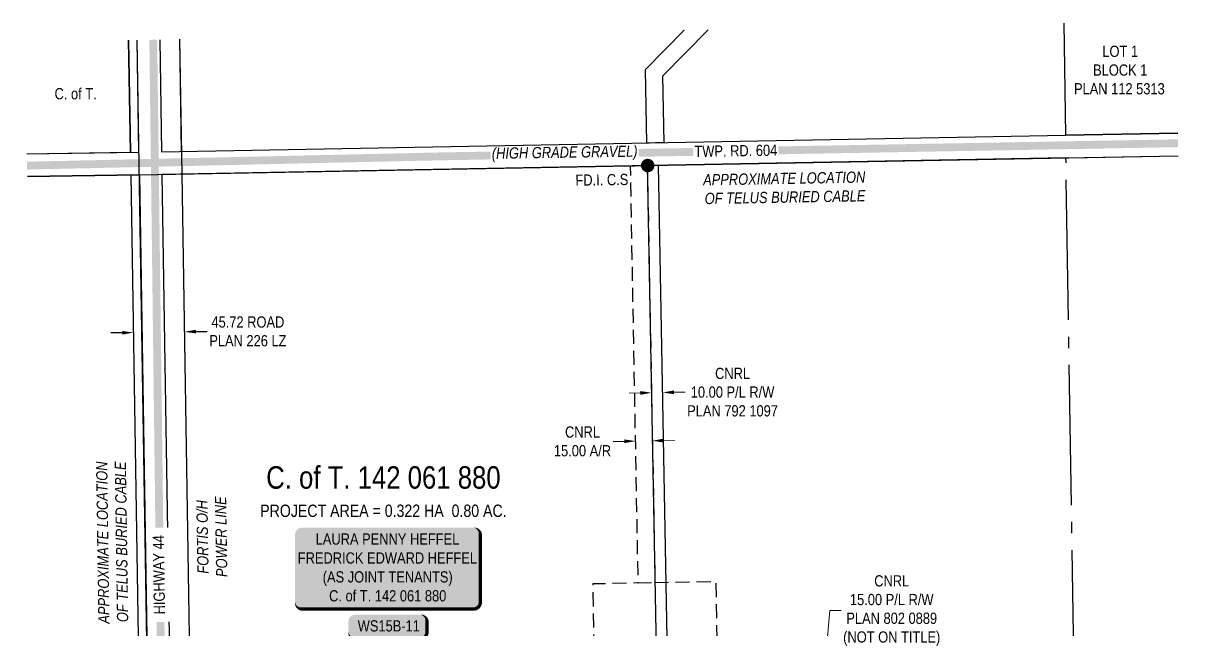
# Model space of a CAD drawing. Extents: x 72365 to 80261, y 6000112 to 6008999.
# Drawn here: x 74820 to 75853, y 6004718 to 6005258 of the extents above; entities that cross this region are included whole.
import ezdxf
from ezdxf.enums import TextEntityAlignment as Align

# ---------------------------------------------------------------- set-up
doc = ezdxf.new("R2010")
doc.units = 0
doc.header["$LTSCALE"] = 5
doc.header["$PDSIZE"] = 2.5
doc.linetypes.add('foc-ACCESSROAD', pattern=[3.75, 2.5, -1.25])
doc.linetypes.add('foc-QUARTERLINE', pattern=[33, 25, -3, 2, -3])
doc.layers.get('Defpoints').update_dxf_attribs({"color": 9})
for name, color, linetype in [('AS-OWNER', 7, 'Continuous'), ('AS-POWER', 104, 'foc-POWER'), ('AS-POWER-T', 104, 'Continuous'), ('AS-ROADS', 254, 'Continuous'), ('AS-TELEPHONE', 224, 'foc-TEL'), ('AS-TELEPHONE-T', 224, 'Continuous'), ('C-SYMBOL', 7, 'Continuous'), ('F-AR', 190, 'foc-ACCESSROAD'), ('F-RW', 190, 'Continuous'), ('F-WS', 190, 'foc-ACCESSROAD'), ('L-AREAREQUIRED', 7, 'Continuous'), ('L-MON', 1, 'Continuous'), ('L-MON-T', 1, 'Continuous'), ('L-QSEC', 8, 'foc-QUARTERLINE'), ('L-ROAD-T', 7, 'Continuous'), ('L-SEC', 7, 'Continuous'), ('L-TITLEDB', 4, 'Continuous'), ('L-TITLEDB-T', 4, 'Continuous'), ('P-APEX RECON-LINE LIST', 240, 'Continuous')]:
    doc.layers.add(name, color=color, linetype=linetype)
for name, color, linetype, lineweight in [('F-AR-T', 190, 'Continuous', 9), ('F-RW-T', 190, 'Continuous', 9), ('T-TEXT', 48, 'Continuous', 18)]:
    doc.layers.add(name, color=color, linetype=linetype, lineweight=lineweight)
doc.styles.add('1.8', font='ARIALN.TTF', dxfattribs={"height": 2})
doc.styles.add('100L', font='ARIALN.TTF', dxfattribs={"height": 2})
doc.styles.add('175L', font='ARIALN.TTF', dxfattribs={"height": 20})
doc.styles.add('80', font='ARIALN.TTF', dxfattribs={"height": 10})
doc.styles.add('80CG', font='ARIALN.TTF', dxfattribs={"height": 10})
doc.styles.add('80L', font='ARIALN.TTF', dxfattribs={"height": 10})
doc.styles.add('80LS', font='ARIALNI.TTF', dxfattribs={"height": 10})
doc.styles.add('foc-LtypeFont', font='ARIALN.TTF', dxfattribs={"height": 7.35})
doc.linetypes.add('foc-POWER', pattern='A,6,-1,["P",foc-LtypeFont,S=0.2,R=0,X=-0.625,Y=-0.75],-1.24,4', length=12.24)
doc.linetypes.add('foc-TEL', pattern='A,2,-1,["T",foc-LtypeFont,S=0.2,R=0,X=-0.425,Y=-0.75],-1.24,8', length=12.24)
doc.linetypes.add('foc-TEL-NOLINE', pattern='A,0,-2,["T",foc-LtypeFont,S=0.2,R=0,X=-0.425,Y=-0.75],-10.24', length=12.24)
doc.dimstyles.new('Compass 5 000', dxfattribs={"dimscale": 5, "dimtxt": 9, "dimasz": 2, "dimexe": 0.2, "dimexo": 0.0625, "dimgap": 0.5, "dimtad": 0, "dimtih": 1, "dimtoh": 1, "dimzin": 0, "dimdsep": 46, "dimtxsty": '80CG', "dimcen": 0.1, "dimse1": 1, "dimse2": 1, "dimclrd": 256, "dimclrt": 256, "dimaunit": 1, "dimadec": 4, "dimazin": 0, "dimtfac": 0.06, "dimtofl": 0, "dimtmove": 0, "dimatfit": 1, "dimfxl": 0.2, "dimtolj": 1, "dimtzin": 0, "dimlwd": -1, "dimarcsym": 0})

# ---------------------------------------------------------------- blocks, each defined once
blk = doc.blocks.new('*D399')
at = {"layer": 'Defpoints', "color": 0, "transparency": 16777216}
for p in [(75379.9, 6004948.7), (75389.9, 6004948.8), (75390.3, 6004929.4)]:
    blk.add_point(p, dxfattribs=at)
at = {"layer": 'F-RW-T', "transparency": 16777216}
for p, q in [((75400.3, 6004929.6), (75410.3, 6004929.7)), ((75370.3, 6004929), (75360.3, 6004928.8))]:
    blk.add_line(p, q, dxfattribs=at)
for points in [[(75370.3, 6004930.7), (75370.3, 6004927.3), (75380.3, 6004929.2)], [(75400.2, 6004931.2), (75400.3, 6004927.9), (75390.3, 6004929.4)]]:
    blk.add_solid(points, dxfattribs=at)
at = {"layer": 'F-RW-T', "transparency": 16777216, "insert": (75452.5, 6004929.7), "char_height": 10, "attachment_point": 5, "style": '80CG'}
blk.add_mtext('\\A1;CNRL\\P10.00 P/L R/W\\PPLAN 792 1097', dxfattribs=at)
blk = doc.blocks.new('*D400')
at = {"layer": 'Defpoints', "color": 0, "transparency": 16777216}
for p in [(75536.1, 6004698.3), (75538.1, 6004698.1), (75536.8, 6004683.2)]:
    blk.add_point(p, dxfattribs=at)
at = {"layer": 'F-RW-T', "transparency": 16777216}
for p, q in [((75536.9, 6004708.2), (75539.2, 6004735.1)), ((75539.2, 6004735.1), (75549.2, 6004735.1)), ((75534, 6004673.4), (75533.2, 6004663.4))]:
    blk.add_line(p, q, dxfattribs=at)
for points in [[(75535.3, 6004708.4), (75538.6, 6004708.1), (75536.1, 6004698.3)], [(75532.4, 6004673.5), (75535.7, 6004673.2), (75534.9, 6004683.3)]]:
    blk.add_solid(points, dxfattribs=at)
at = {"layer": 'F-RW-T', "transparency": 16777216, "insert": (75594.3, 6004735.1), "char_height": 10, "attachment_point": 5, "style": '80CG'}
blk.add_mtext('\\A1;CNRL\\P15.00 P/L R/W\\PPLAN 802 0889\\P(NOT ON TITLE)', dxfattribs=at)
blk = doc.blocks.new('*D402')
at = {"layer": 'Defpoints', "color": 0, "transparency": 16777216}
for p in [(75366.1, 6004886.1), (75366.2, 6004878.3), (75381.2, 6004878.6)]:
    blk.add_point(p, dxfattribs=at)
at = {"layer": 'F-AR-T', "transparency": 16777216}
for p, q in [((75356.1, 6004885.9), (75346.1, 6004885.8)), ((75391.1, 6004886.6), (75401.1, 6004886.8))]:
    blk.add_line(p, q, dxfattribs=at)
for points in [[(75356.1, 6004887.6), (75356.1, 6004884.3), (75366.1, 6004886.1)], [(75391.1, 6004888.3), (75391.1, 6004884.9), (75381.1, 6004886.4)]]:
    blk.add_solid(points, dxfattribs=at)
at = {"layer": 'F-AR-T', "transparency": 16777216, "insert": (75318.8, 6004885.8), "char_height": 10, "attachment_point": 5, "style": '80CG'}
blk.add_mtext('\\A1;CNRL\\P15.00 A/R', dxfattribs=at)
blk = doc.blocks.new('*D403')
at = {"layer": 'Defpoints', "color": 0, "transparency": 16777216}
for p in [(74964.3, 6004983.5), (74918.7, 6004980.4), (74964.4, 6004981.2)]:
    blk.add_point(p, dxfattribs=at)
at = {"layer": 'L-TITLEDB-T', "transparency": 16777216}
for p, q in [((74908.7, 6004982.6), (74898.7, 6004982.5)), ((74974.3, 6004983.7), (74984.3, 6004983.8))]:
    blk.add_line(p, q, dxfattribs=at)
for points in [[(74908.7, 6004984.3), (74908.7, 6004981), (74918.7, 6004982.8)], [(74974.3, 6004985.3), (74974.4, 6004982), (74964.3, 6004983.5)]]:
    blk.add_solid(points, dxfattribs=at)
at = {"layer": 'L-TITLEDB-T', "transparency": 16777216, "insert": (75020.7, 6004983.8), "char_height": 10, "attachment_point": 5, "style": '80CG'}
blk.add_mtext('\\A1;45.72 ROAD\\PPLAN 226 LZ', dxfattribs=at)
blk = doc.blocks.new('fdia')
at = {"color": 255, "const_width": 1}
blk.add_lwpolyline([(-0.5, 0, 1), (0.5, 0, 1)], format="xyb", close=True, dxfattribs=at)
blk = doc.blocks.new('Fdiaa')
blk.add_blockref('fdia', (0, 0))
blk = doc.blocks.new('fdib')
at = {"color": 1, "const_width": 1.6}
blk.add_lwpolyline([(-0.4, 0, 1), (0.4, 0, 1)], format="xyb", close=True, dxfattribs=at)
at = {"color": 1}
blk.add_circle((0, 0), 0.8, dxfattribs=at)
blk = doc.blocks.new('Fdibb')
blk.add_blockref('fdib', (0, 0))
blk = doc.blocks.new('fdicc')
for name in ['Fdibb', 'Fdiaa']:
    blk.add_blockref(name, (0, 0))
blk = doc.blocks.new('FDI')
blk.add_blockref('fdicc', (0, 0))
blk = doc.blocks.new('*U1472')
h = blk.add_hatch(color=59)
edge = h.paths.add_edge_path()
edge.add_line((-76.5, -37), (76.5, -37))
edge.add_arc((76.5, -31), 6, 270, 360)
edge.add_line((82.5, -31), (82.5, 29.5))
edge.add_arc((76.5, 29.5), 6, 0, 90)
edge.add_line((76.5, 35.5), (-76.5, 35.5))
edge.add_arc((-76.5, 29.5), 6, 90, 180)
edge.add_line((-82.5, 29.5), (-82.5, -31))
edge.add_arc((-76.5, -31), 6, 180, 270)
at = {"color": 1, "flags": 128}
blk.add_lwpolyline([(-76.5, -37, 3, 3, 0), (76.5, -37, 3, 3, 0.414214), (82.5, -31, 3, 3, 0), (82.5, 29.5, 3, 0, 0.414214), (76.5, 35.5, 0, 0, 0), (-76.5, 35.5, 0, 0, 0.414214), (-82.5, 29.5, 0, 0, 0), (-82.5, -31, 0, 3, 0.414214)], format="xyseb", close=True, dxfattribs=at)
blk.add_lwpolyline([(-45.1, -18.9, 0, 7.5, 0), (0, 0, 0, 0, 0)], format="xyseb", dxfattribs=at)
at = {"color": 1, "style": '80'}
blk.add_attdef('ENTER_TEXT_001', (-36, -5), '', height=10, dxfattribs=at)
blk = doc.blocks.new('*U1491')
at = {"true_color": 0xffffa8}
h = blk.add_hatch(color=51, dxfattribs=at)
edge = h.paths.add_edge_path()
edge.add_line((-29, -11.5), (29, -11.5))
edge.add_arc((29, -5.5), 6, 270, 360)
edge.add_line((35, -5.5), (35, 4))
edge.add_arc((29, 4), 6, 0, 90)
edge.add_line((29, 10), (-29, 10))
edge.add_arc((-29, 4), 6, 90, 180)
edge.add_line((-35, 4), (-35, -5.5))
edge.add_arc((-29, -5.5), 6, 180, 270)
at = {"color": 240, "flags": 128}
blk.add_lwpolyline([(-29, -11.5, 3, 3, 0), (29, -11.5, 3, 3, 0.414214), (35, -5.5, 3, 3, 0), (35, 4, 3, 0, 0.414214), (29, 10, 0, 0, 0), (-29, 10, 0, 0, 0.414214), (-35, 4, 0, 0, 0), (-35, -5.5, 0, 3, 0.414214)], format="xyseb", close=True, dxfattribs=at)
for points in [[(-74, -49.1, 0, 10, 0), (0, 0, 5, 5, 0)], [(21, -3.7, 0, 10, 0), (0, 0, 5, 5, 0)]]:
    blk.add_lwpolyline(points, format="xyseb", dxfattribs=at)
at = {"color": 4, "style": '80'}
blk.add_attdef('OTHER_001', (-14.7, -5), '', height=10, dxfattribs=at)

msp = doc.modelspace()

# ---------------------------------------------------------------- linework, layer by layer
at = {"layer": 'AS-POWER', "flags": 128}
msp.add_lwpolyline([(75065.987, 6002069.374), (75072.217, 6002132.868), (75048.248, 6003374.025), (75047.955, 6003386.431, 0.04832048), (75028.793, 6003545.108), (75001.028, 6003676.95, -0.04769944), (74982.838, 6003838.342), (74974.945, 6004319.697), (74962.101, 6005124.07), (74960.098, 6005244.058)], format="xyb", dxfattribs=at)
at = {"layer": 'AS-ROADS', "const_width": 7, "flags": 128}
msp.add_lwpolyline([(75073.672, 6000179.942), (75069.776, 6000349.065), (75060.182, 6001074.477), (75045.667, 6002007.36), (75027.969, 6003090.033), (75024.206, 6003347.941, 0.04939472), (74998.246, 6003576.094), (74973.301, 6003687.217, -0.05038509), (74958.73, 6003807.929), (74943.423, 6004677.413), (74936.401, 6005243.625)], format="xyb", dxfattribs=at)
msp.add_lwpolyline([(74823.994, 6005131.522), (75190.378, 6005139.728), (75849.248, 6005151.466)], dxfattribs=at)
at = {"layer": 'AS-TELEPHONE', "linetype": 'foc-TEL-NOLINE', "flags": 128}
for points in [[(75003.364, 6000178.719), (74988.862, 6001082.1), (74976.266, 6001905.962), (74937.004, 6004319.006), (74922.183, 6005243.365)], [(74824.23, 6005121.881), (74924.156, 6005123.37), (75849.423, 6005140.222)]]:
    msp.add_lwpolyline(points, dxfattribs=at)
at = {"layer": 'F-AR', "flags": 128}
msp.add_lwpolyline([(75376.553, 6005131.664), (75383.419, 6004759.897), (75368.422, 6004759.623), (75361.556, 6005131.359)], close=True, dxfattribs=at)
at = {"layer": 'F-RW', "flags": 128}
msp.add_lwpolyline([(75430.784, 6005252.658), (75390.055, 6005211.182), (75391.164, 6005152.014), (75376.153, 6005151.612), (75374.959, 6005217.186), (75409.407, 6005252.268)], dxfattribs=at)
msp.add_lwpolyline([(75376.553, 6005131.664), (75384.52, 6004700.312), (75384.967, 6004700.32), (75394.511, 6004700.495), (75394.333, 6004710.18), (75386.538, 6005131.823)], close=True, dxfattribs=at)
at = {"layer": 'F-WS', "flags": 128}
msp.add_lwpolyline([(75329.779, 6004648.899), (75439.761, 6004650.907), (75438.005, 6004760.893), (75328.023, 6004758.885)], close=True, dxfattribs=at)
at = {"layer": 'L-QSEC', "flags": 128}
msp.add_lwpolyline([(75762.363, 6004334.102), (75749.521, 6005138.443)], dxfattribs=at)
at = {"layer": 'L-SEC', "flags": 128}
for points in [[(74923.57, 6005143.459), (74922.108, 6005243.364)], [(74942.254, 6005243.732), (74943.829, 6005143.831)], [(74943.829, 6005143.831), (75749.209, 6005158.543)], [(75849.11, 6005160.345), (75749.209, 6005158.543)], [(74823.826, 6005142.006), (74923.732, 6005143.46)], [(75749.521, 6005138.443), (74944.248, 6005123.74)], [(75749.521, 6005138.443), (75849.423, 6005140.245)], [(74924.156, 6005123.37), (74824.23, 6005121.881)], [(74924.156, 6005123.37), (74937.004, 6004319.006)], [(74957.093, 6004319.373), (74944.248, 6005123.74)]]:
    msp.add_lwpolyline(points, dxfattribs=at)
at = {"layer": 'L-TITLEDB', "flags": 128}
for points in [[(75747.639, 6005258.448), (75749.209, 6005158.543), (75849.11, 6005160.345)], [(74823.825, 6005142.037), (74916.07, 6005143.408), (74914.452, 6005243.224)], [(74914.452, 6005243.224), (74916.07, 6005143.408)], [(74961.68, 6005144.162), (74960.062, 6005244.057)], [(74916.438, 6005123.257), (74929.287, 6004318.888)], [(74974.945, 6004319.697), (74962.101, 6005124.07)]]:
    msp.add_lwpolyline(points, dxfattribs=at)

# ---------------------------------------------------------------- block references
at = {"layer": 'AS-OWNER'}
ref = msp.add_blockref('*U1472', (75145.257, 6004773.483), dxfattribs=at)
ref.add_attrib('ENTER_TEXT_001', 'LAURA PENNY HEFFEL', (75081.1, 6004793.834), dxfattribs={"layer": '0', "color": 1, "height": 10, "style": '80'})
ref.add_attrib('ENTER_TEXT_002', 'FREDRICK EDWARD HEFFEL', (75065.134, 6004776.99), dxfattribs={"layer": '0', "color": 1, "height": 10, "style": '80'})
ref.add_attrib('ENTER_TEXT_003', '(AS JOINT TENANTS)', (75087.348, 6004760.146), dxfattribs={"layer": '0', "color": 1, "height": 10, "style": '80'})
ref.add_attrib('ENTER_TEXT_004', 'C. of T. 142 061 880', (75093.037, 6004743.302), dxfattribs={"layer": '0', "color": 1, "height": 10, "style": '80'})
at = {"layer": 'P-APEX RECON-LINE LIST'}
ref = msp.add_blockref('*U1491', (75145.257, 6004721.487), dxfattribs=at)
ref.add_attrib('OTHER_001', 'WS15B-11', (75118.545, 6004716.483), dxfattribs={"layer": '0', "color": 4, "height": 10, "style": '80'})

# ---------------------------------------------------------------- texts
at = {"layer": 'AS-TELEPHONE-T', "char_height": 10, "attachment_point": 1, "style": '100L'}
for insert, rotation in [((75426.133, 6005123.867), 1.005643), ((74887.453, 6004723.334), 90.818488)]:
    msp.add_mtext_dynamic_manual_height_columns('\\pi0.05;{\\fArial Narrow|b0|i1|c0|p34;APPROXIMATE LOCATION\\P\\pi1.1414;OF TELUS BURIED CABLE}', width=144.95675, gutter_width=50, heights=[0], dxfattribs=dict(at, insert=insert, rotation=rotation))
at = {"layer": 'C-SYMBOL', "color": 3, "style": '175L'}
msp.add_text('C. of T. 142 061 880', height=20, dxfattribs=at).set_placement((75141.43, 6004837.73), align=Align.BOTTOM_CENTER)
at = {"layer": 'L-AREAREQUIRED', "color": 5, "style": '100L'}
msp.add_text('PROJECT AREA = 0.322 HA  0.80 AC.', height=11, dxfattribs=at).set_placement((75141.43, 6004815.23), align=Align.BOTTOM_CENTER)
at = {"layer": 'L-TITLEDB-T', "char_height": 10, "attachment_point": 1, "style": '100L'}
for s, insert in [('\\pi25.783;LOT 1\\P\\pi17.523;BLOCK 1\\P\\pi0.50362;PLAN 112 5313', (75756.162, 6005238.353)), ('\\pi22.216;C. of T.', (74826.235, 6005200.614))]:
    msp.add_mtext_dynamic_manual_height_columns(s, width=80.46835, gutter_width=55, heights=[0], dxfattribs=dict(at, insert=insert))

# ---------------------------------------------------------------- dimensions: what is measured, and where the dimension line sits
at = {"layer": 'F-AR-T'}
dim = msp.add_aligned_dim(p1=(75381.227, 6004878.622), p2=(75366.229, 6004878.345), distance=-7.782, text='CNRL\\P15.00 A/R', dimstyle='Compass 5 000', dxfattribs=at)
dim.commit()
dim.dimension.update_dxf_attribs({"geometry": '*D402', "text_midpoint": (75318.807, 6004885.756)})
at = {"layer": 'F-RW-T'}
dim = msp.add_aligned_dim(p1=(75379.933, 6004948.66), p2=(75389.921, 6004948.845), distance=-19.473, text='CNRL\\P10.00 P/L R/W\\PPLAN 792 1097', dimstyle='Compass 5 000', dxfattribs=at)
dim.commit()
dim.dimension.update_dxf_attribs({"geometry": '*D399', "text_midpoint": (75452.508, 6004929.745)})
dim = msp.add_linear_dim(base=(75536.111, 6004698.285), p1=(75536.839, 6004683.181), p2=(75538.092, 6004698.118), angle=85.204009, text='CNRL\\P15.00 P/L R/W\\PPLAN 802 0889\\P(NOT ON TITLE)', dimstyle='Compass 5 000', dxfattribs=at)
dim.commit()
dim.dimension.update_dxf_attribs({"geometry": '*D400', "text_midpoint": (75594.286, 6004735.108), "dimtype": 161})
at = {"layer": 'L-TITLEDB-T'}
dim = msp.add_aligned_dim(p1=(74918.719, 6004980.441), p2=(74964.383, 6004981.17), distance=2.339, text='45.72 ROAD\\PPLAN 226 LZ', dimstyle='Compass 5 000', dxfattribs=at)
dim.commit()
dim.dimension.update_dxf_attribs({"geometry": '*D403', "text_midpoint": (75020.653, 6004983.828)})

# ---------------------------------------------------------------- next in the draw order: texts
at = {"layer": 'AS-POWER-T', "insert": (74975.784, 6004764.306), "char_height": 10, "attachment_point": 1, "rotation": 90.922134, "style": '100L', "bg_fill": 3, "box_fill_scale": 1.1, "bg_fill_color": 256, "bg_fill_transparency": 0}
msp.add_mtext_dynamic_manual_height_columns('\\pi3.58;{\\fArial Narrow|b0|i1|c0|p34;FORTIS O/H\\P\\pi0.32626;POWER LINE}', width=72.5352, gutter_width=50, heights=[0], dxfattribs=at)
at = {"layer": 'L-MON-T', "insert": (75311.339, 6005123.512), "char_height": 10, "attachment_point": 1, "rotation": 0.908737, "style": '1.8', "bg_fill": 3, "box_fill_scale": 1.1, "bg_fill_color": 256, "bg_fill_transparency": 0}
msp.add_mtext_dynamic_manual_height_columns('\\pi1.1006;FD.I. C.S', width=46.6463, gutter_width=10, heights=[0], dxfattribs=at)
at = {"layer": 'L-ROAD-T', "insert": (75455.328, 6005149.763), "char_height": 10, "width": 73.99175, "attachment_point": 2, "rotation": 0.900501, "style": '80L', "bg_fill": 3, "box_fill_scale": 1.1, "bg_fill_color": 256, "bg_fill_transparency": 0}
msp.add_mtext('TWP. RD. 604', dxfattribs=at)
at = {"layer": 'L-ROAD-T', "insert": (74936.421, 6004766.929), "char_height": 10, "width": 73.99175, "attachment_point": 2, "rotation": 90.812222, "style": '80L', "bg_fill": 2}
msp.add_mtext('HIGHWAY 44', dxfattribs=at)
at = {"layer": 'T-TEXT', "insert": (75302.836, 6005148.514), "char_height": 10, "width": 130.0263, "attachment_point": 2, "rotation": 0.900501, "style": '80LS', "bg_fill": 3, "box_fill_scale": 1.1, "bg_fill_color": 256, "bg_fill_transparency": 0}
msp.add_mtext('(HIGH GRADE GRAVEL)', dxfattribs=at)

# ---------------------------------------------------------------- next in the draw order: block references
at = {"layer": 'L-MON', "color": 5, "xscale": 4.99999999999995, "yscale": 4.99999999999995, "zscale": 4.99999999999995}
msp.add_blockref('FDI', (75376.905, 6005131.622), dxfattribs=at)

doc.saveas('drawing.dxf')
